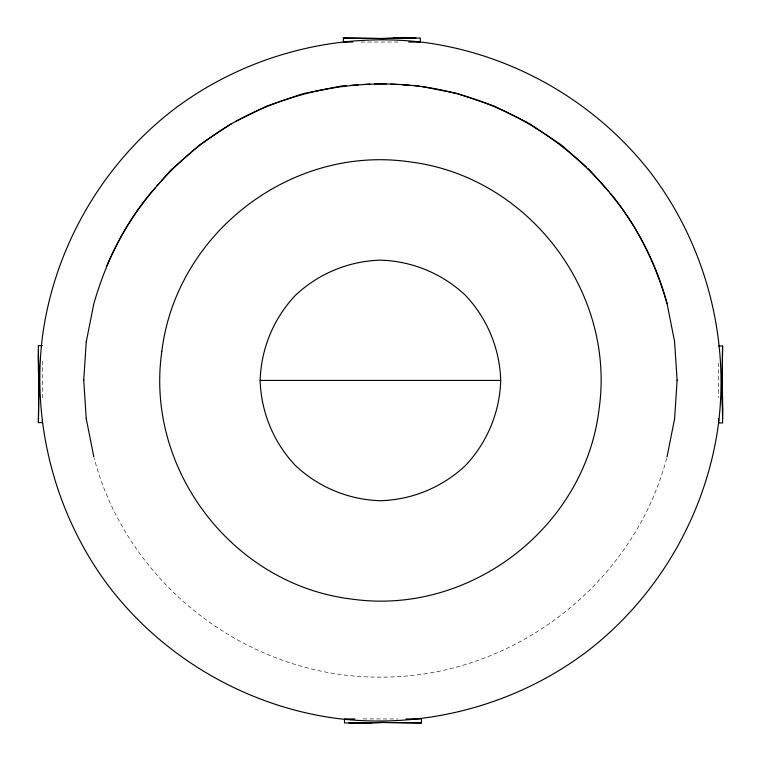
<?xml version="1.0" encoding="UTF-8"?>
<svg xmlns="http://www.w3.org/2000/svg" width="761" height="761" viewBox="0 0 761 761"><rect width="100%" height="100%" fill="white"/><g stroke="black" fill="none" stroke-linecap="round" stroke-linejoin="round"><path stroke-width="0.57" stroke-dasharray="3.81 2.85" d="M666.636 458.341C633.076 585.428 511.82 677.927 380.433 677.128C249.037 677.927 127.781 585.428 94.221 458.341M361.009 42.055L399.801 42.055M363.197 718.945L397.927 718.945M718.584 362.987L718.584 397.727M42.416 360.933L42.416 400.01"/><path stroke-width="1.14" d="M42.416 420.215L42.416 422.593L38.402 422.593L38.897 384.238L38.402 350.089M722.598 418.512L722.103 384.362L722.598 346.008L718.584 346.008M38.402 354.417L38.897 384.238L38.402 422.593M722.598 414.184L722.103 384.362L722.598 346.008M83.729 380.433L86.269 341.375M674.588 419.159L677.128 380.11M260.148 380.433C261.061 348.7 273.589 318.469 295.373 295.382C318.469 273.589 348.7 261.071 380.433 260.148C412.167 261.071 442.398 273.589 465.485 295.382C487.268 318.469 499.796 348.7 500.709 380.433C499.796 412.167 487.268 442.398 465.485 465.485C442.398 487.278 412.167 499.796 380.433 500.719C348.7 499.796 318.469 487.278 295.373 465.485C273.589 442.398 261.061 412.167 260.148 380.433L500.709 380.433M86.269 341.708L93.841 303.639C106.045 261.48 125.708 220.852 155.12 187.996M674.588 418.835L667.017 456.895M106.312 266.892C131.539 207.144 176.133 156.29 232.076 123.482C288.457 91.434 354.807 78.24 419.159 86.269C535.887 100.985 637.195 189.831 667.017 303.639L667.017 303.316C655.383 263.487 637.109 225.218 610.389 193.294M156.671 186.226L159.772 182.688M161.322 180.918L170.635 170.312L199.81 144.723L231.106 123.815M236.3 121.075L266.892 105.988L303.639 93.517L341.699 85.945L346.398 85.641M351.087 85.327L358.136 84.871M362.826 84.566L369.865 84.1M374.564 83.796L386.293 83.796M352.885 42.055L343.373 42.055L343.373 38.05L381.727 38.535L407.335 38.05M357.489 722.95L383.087 722.465L421.442 722.95L421.442 718.945L405.984 718.945M343.373 38.05L381.727 38.535L411.558 38.05M353.256 722.95L383.087 722.465L421.442 722.95M381.727 38.535L415.887 38.05M348.928 722.95L383.087 722.465M393.361 38.05L420.319 38.05L420.319 42.055L408.752 42.055M42.416 345.656L38.402 345.656L38.402 372.605M354.873 718.945L344.495 718.945L344.495 722.95L371.454 722.95M390.992 84.1L398.032 84.566M402.731 84.871L409.77 85.327M414.46 85.641L419.159 85.945M421.461 86.402L457.218 93.517M458.331 93.898L493.975 105.988L527.725 122.635M528.781 123.158L561.047 144.723L586.693 167.211M588.462 168.761L608.838 191.534M667.017 303.316L674.588 341.708L677.128 380.433M86.269 418.835L93.841 456.895M83.729 380.11L86.269 419.159M722.103 384.362L722.598 409.96M38.402 358.64L38.897 384.238M722.598 395.996L722.598 422.945L718.584 422.945L718.584 418.512M42.54 335.953C31.201 424.667 55.867 516.738 110.05 587.901C164.766 658.655 247.315 706.313 335.943 718.317C424.667 729.666 516.738 704.99 587.901 650.807C658.655 596.101 706.313 513.551 718.317 424.914C729.656 336.2 704.99 244.129 650.807 172.966C596.091 102.212 513.542 54.554 424.914 42.549C336.191 31.201 244.119 55.876 172.966 110.06C102.212 164.766 54.545 247.315 42.54 335.953M161.798 351.649C144.837 469.68 233.246 584.905 351.649 599.069C469.67 616.03 584.895 527.611 599.059 409.218C616.02 291.187 527.611 175.962 409.209 161.798C291.187 144.837 175.962 233.256 161.798 351.649"/></g></svg>
